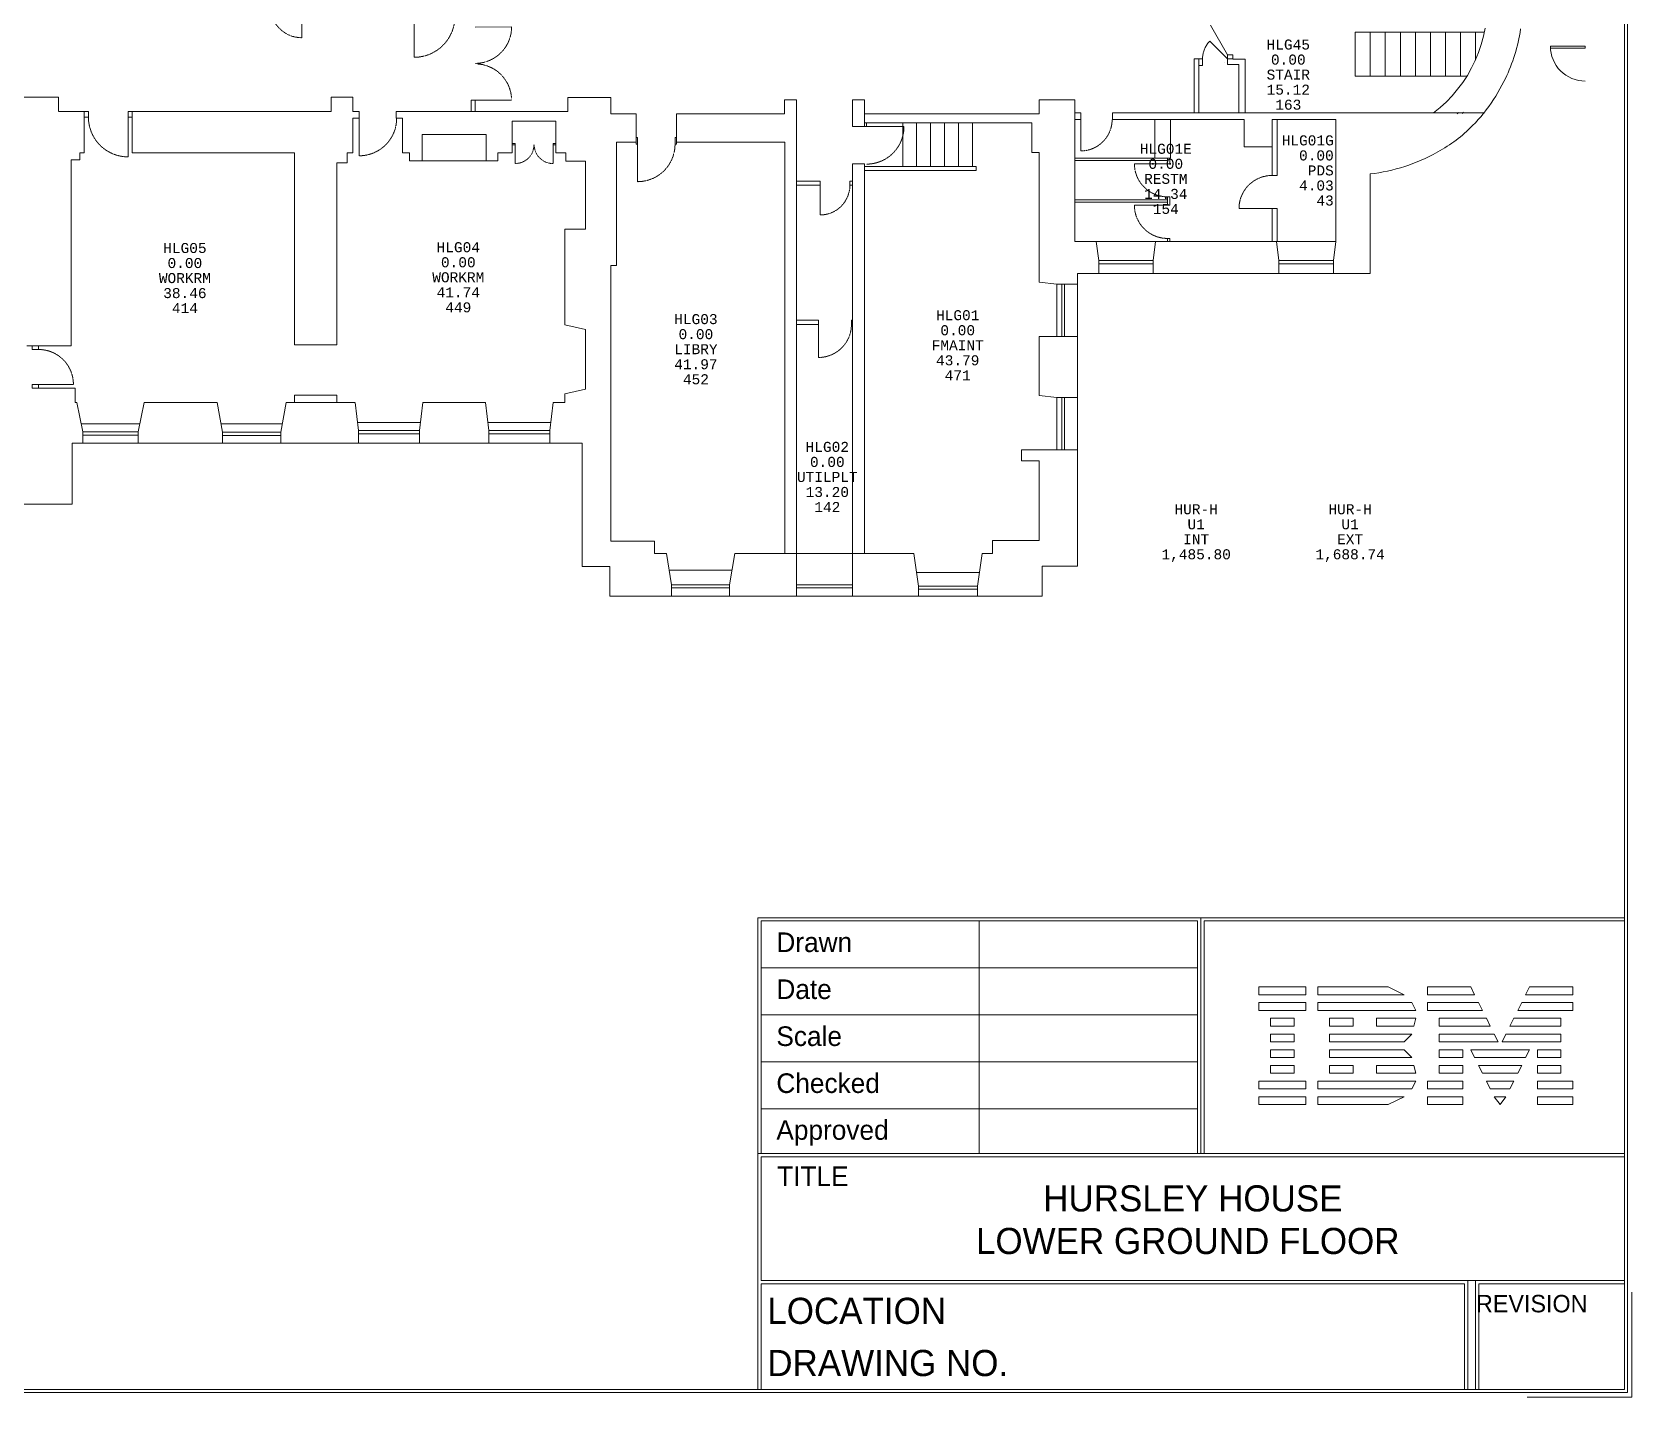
# Model space of a CAD drawing. Extents: x 0 to 84000, y 0 to 59400.
# Drawn here: x 47289 to 84000, y 0 to 31325 of the extents above; entities that cross this region are included whole.
import ezdxf
from ezdxf.enums import TextEntityAlignment as Align

# ---------------------------------------------------------------- set-up
doc = ezdxf.new("R2010")
doc.units = 0
doc.header["$MEASUREMENT"] = 0
doc.linetypes.add('HIDDEN', pattern=[0.375, 0.25, -0.125])
doc.layers.get('0').update_dxf_attribs({"linetype": 'CONTINUOUS', "lineweight": 0})
for name, color, linetype, lineweight in [('001BUILDING', 7, 'CONTINUOUS', 0), ('001FORMAT', 7, 'CONTINUOUS', 0), ('001PARTITIONING', 7, 'CONTINUOUS', 0), ('GROS$TXT', 1, 'CONTINUOUS', 0), ('RM$TXT', 7, 'CONTINUOUS', 0)]:
    doc.layers.add(name, color=color, linetype=linetype, lineweight=lineweight)
doc.styles.add('MONOTXT', font='MONOTXT')

# ---------------------------------------------------------------- blocks, each defined once
blk = doc.blocks.new('2HH0220B')
at = {"linetype": 'HIDDEN'}
for p, q in [((-177.418153, 739.000966), (-206.294406, 731.465821)), ((-148.268334, 745.396626), (-177.418153, 739.000966)), ((-118.889896, 750.642939), (-148.268334, 745.396626)), ((-89.328139, 754.731815), (-118.889896, 750.642939)), ((-59.628644, 757.65695), (-89.328139, 754.731815)), ((-29.837206, 759.413833), (-59.628644, 757.65695)), ((0.000239, 759.999756), (-29.837206, 759.413833)), ((-663.096557, 371.352373), (-677.164557, 345.03303)), ((-648.006111, 397.099117), (-663.096557, 371.352373)), ((-631.916487, 422.233564), (-648.006111, 397.099117)), ((-614.852494, 446.716957), (-631.916487, 422.233564)), ((-596.840443, 470.511546), (-614.852494, 446.716957)), ((-577.908108, 493.580639), (-596.840443, 470.511546)), ((-558.084681, 515.888668), (-577.908108, 493.580639)), ((-537.400728, 537.401234), (-558.084681, 515.888668)), ((-515.888143, 558.085167), (-537.400728, 537.401234)), ((-493.580095, 577.908573), (-515.888143, 558.085167)), ((-470.510983, 596.840886), (-493.580095, 577.908573)), ((-446.716378, 614.852915), (-470.510983, 596.840886)), ((-422.232969, 631.916885), (-446.716378, 614.852915)), ((-397.098507, 648.006485), (-422.232969, 631.916885)), ((-371.351749, 663.096907), (-397.098507, 648.006485)), ((-345.032393, 677.164882), (-371.351749, 663.096907)), ((-318.181022, 690.188718), (-345.032393, 677.164882)), ((-290.83904, 702.148333), (-318.181022, 690.188718)), ((-263.048605, 713.025288), (-290.83904, 702.148333)), ((-234.852568, 722.802809), (-263.048605, 713.025288)), ((-206.294406, 731.465821), (-234.852568, 722.802809)), ((-759.413805, 29.837921), (-759.999756, 0.000477)), ((-757.656894, 59.629357), (-759.413805, 29.837921)), ((-754.731731, 89.328849), (-757.656894, 59.629357)), ((-750.642827, 118.890603), (-754.731731, 89.328849)), ((-745.396487, 148.269036), (-750.642827, 118.890603)), ((-739.000799, 177.418849), (-745.396487, 148.269036)), ((-731.465627, 206.295095), (-739.000799, 177.418849)), ((-722.802588, 234.853249), (-731.465627, 206.295095)), ((-713.02504, 263.049276), (-722.802588, 234.853249)), ((-702.14806, 290.839701), (-713.02504, 263.049276)), ((-690.188418, 318.181672), (-702.14806, 290.839701)), ((-677.164557, 345.03303), (-690.188418, 318.181672))]:
    blk.add_line(p, q, dxfattribs=at)
at = {"linetype": 'Continuous'}
blk.add_line((0, 760), (0, 0), dxfattribs=at)
blk = doc.blocks.new('3HH0220B')
at = {"linetype": 'HIDDEN'}
for p, q in [((-534.898547, 736.20588), (-563.389938, 714.637902)), ((-505.582353, 756.638644), (-534.898547, 736.20588)), ((-475.486561, 775.904686), (-505.582353, 756.638644)), ((-444.65758, 793.9743), (-475.486561, 775.904686)), ((-413.142945, 810.819622), (-444.65758, 793.9743)), ((-380.991253, 826.414677), (-413.142945, 810.819622)), ((-348.25208, 840.735417), (-380.991253, 826.414677)), ((-314.975909, 853.759761), (-348.25208, 840.735417)), ((-281.214052, 865.467625), (-314.975909, 853.759761)), ((-247.018569, 875.840955), (-281.214052, 865.467625)), ((-212.442189, 884.863757), (-247.018569, 875.840955)), ((-177.538226, 892.522118), (-212.442189, 884.863757)), ((-142.360504, 898.804227), (-177.538226, 892.522118)), ((-106.963265, 903.7004), (-142.360504, 898.804227)), ((-71.40109, 907.203085), (-106.963265, 903.7004)), ((-35.728817, 909.306881), (-71.40109, 907.203085)), ((-0.00145, 910.008545), (-35.728817, 909.306881)), ((-826.425944, 380.966811), (-840.745716, 348.227214)), ((-810.831841, 413.118964), (-826.425944, 380.966811)), ((-793.987451, 444.634097), (-810.831841, 413.118964)), ((-775.918749, 475.463613), (-793.987451, 444.634097)), ((-756.653596, 505.559974), (-775.918749, 475.463613)), ((-736.221699, 534.876772), (-756.653596, 505.559974)), ((-714.654564, 563.368802), (-736.221699, 534.876772)), ((-691.985446, 590.992128), (-714.654564, 563.368802)), ((-668.249301, 617.704156), (-691.985446, 590.992128)), ((-643.482729, 643.463698), (-668.249301, 617.704156)), ((-617.72392, 668.231031), (-643.482729, 643.463698)), ((-591.012593, 691.967967), (-617.72392, 668.231031)), ((-563.389938, 714.637902), (-591.012593, 691.967967)), ((-909.307937, 35.701923), (-910.008545, -0.025464)), ((-907.205196, 71.374259), (-909.307937, 35.701923)), ((-903.703563, 106.936537), (-907.205196, 71.374259)), ((-898.808437, 142.333921), (-903.703563, 106.936537)), ((-892.527368, 177.511829), (-898.808437, 142.333921)), ((-884.87004, 212.416018), (-892.527368, 177.511829)), ((-875.848261, 246.992665), (-884.87004, 212.416018)), ((-865.475941, 281.188455), (-875.848261, 246.992665)), ((-853.769076, 314.950658), (-865.475941, 281.188455)), ((-840.745716, 348.227214), (-853.769076, 314.950658))]:
    blk.add_line(p, q, dxfattribs=at)
at = {"linetype": 'Continuous'}
blk.add_line((0, 910.007812), (0, 0), dxfattribs=at)
blk = doc.blocks.new('1HH0220B')
at = {"linetype": 'HIDDEN'}
for p, q in [((-420.213836, 750.346528), (-449.348327, 733.270524)), ((-390.431406, 766.265553), (-420.213836, 750.346528)), ((-360.04696, 781.003052), (-390.431406, 766.265553)), ((-329.107347, 794.536302), (-360.04696, 781.003052)), ((-297.660274, 806.844434), (-329.107347, 794.536302)), ((-265.754232, 817.908472), (-297.660274, 806.844434)), ((-233.438415, 827.711355), (-265.754232, 817.908472)), ((-200.762654, 836.237967), (-233.438415, 827.711355)), ((-167.777331, 843.475161), (-200.762654, 836.237967)), ((-134.533308, 849.411778), (-167.777331, 843.475161)), ((-101.081845, 854.038665), (-134.533308, 849.411778)), ((-67.474521, 857.348686), (-101.081845, 854.038665)), ((-33.763155, 859.336738), (-67.474521, 857.348686)), ((0.00027, 859.999756), (-33.763155, 859.336738)), ((-766.265185, 390.432128), (-781.002713, 360.047695)), ((-750.346132, 420.214543), (-766.265185, 390.432128)), ((-733.270101, 449.349018), (-750.346132, 420.214543)), ((-715.06342, 477.79063), (-733.270101, 449.349018)), ((-695.754164, 505.495523), (-715.06342, 477.79063)), ((-675.372106, 532.420979), (-695.754164, 505.495523)), ((-653.948673, 558.525481), (-675.372106, 532.420979)), ((-631.516899, 583.768778), (-653.948673, 558.525481)), ((-608.111373, 608.111946), (-631.516899, 583.768778)), ((-583.768183, 631.517449), (-608.111373, 608.111946)), ((-558.524865, 653.949199), (-583.768183, 631.517449)), ((-532.420343, 675.372607), (-558.524865, 653.949199)), ((-505.494868, 695.75464), (-532.420343, 675.372607)), ((-477.789956, 715.06387), (-505.494868, 695.75464)), ((-449.348327, 733.270524), (-477.789956, 715.06387)), ((-859.336706, 33.763965), (-859.999756, 0.00054)), ((-857.348622, 67.475328), (-859.336706, 33.763965)), ((-854.03857, 101.082649), (-857.348622, 67.475328)), ((-849.411652, 134.534108), (-854.03857, 101.082649)), ((-843.475003, 167.778126), (-849.411652, 134.534108)), ((-836.237778, 200.763442), (-843.475003, 167.778126)), ((-827.711135, 233.439195), (-836.237778, 200.763442)), ((-817.908222, 265.755002), (-827.711135, 233.439195)), ((-806.844154, 297.661034), (-817.908222, 265.755002)), ((-794.535992, 329.108095), (-806.844154, 297.661034)), ((-781.002713, 360.047695), (-794.535992, 329.108095))]:
    blk.add_line(p, q, dxfattribs=at)
at = {"linetype": 'Continuous'}
blk.add_line((0, 860), (0, 0), dxfattribs=at)
blk = doc.blocks.new('5HH0220B')
at = {"linetype": 'HIDDEN'}
for p, q in [((-581.947831, 738.197984), (-610.480682, 714.7817)), ((-552.51766, 760.47602), (-581.947831, 738.197984)), ((-522.235546, 781.581458), (-552.51766, 760.47602)), ((-491.148184, 801.481755), (-522.235546, 781.581458)), ((-459.303507, 820.146225), (-491.148184, 801.481755)), ((-426.750617, 837.546089), (-459.303507, 820.146225)), ((-393.539709, 853.654519), (-426.750617, 837.546089)), ((-359.721992, 868.446676), (-393.539709, 853.654519)), ((-325.34961, 881.899752), (-359.721992, 868.446676)), ((-290.475563, 893.993003), (-325.34961, 881.899752)), ((-255.153623, 904.707782), (-290.475563, 893.993003)), ((-219.438255, 914.027567), (-255.153623, 904.707782)), ((-183.38453, 921.937989), (-219.438255, 914.027567)), ((-147.048038, 928.42685), (-183.38453, 921.937989)), ((-110.48481, 933.484145), (-147.048038, 928.42685)), ((-73.751222, 937.102075), (-110.48481, 933.484145)), ((-36.903915, 939.275062), (-73.751222, 937.102075)), ((0.000295, 939.999756), (-36.903915, 939.275062)), ((-853.654149, 393.540513), (-868.446338, 359.72281)), ((-837.545688, 426.751406), (-853.654149, 393.540513)), ((-820.145792, 459.304279), (-837.545688, 426.751406)), ((-801.481292, 491.148938), (-820.145792, 459.304279)), ((-781.580966, 522.236282), (-801.481292, 491.148938)), ((-760.4755, 552.518376), (-781.580966, 522.236282)), ((-738.197436, 581.948526), (-760.4755, 552.518376)), ((-714.781125, 610.481355), (-738.197436, 581.948526)), ((-690.262674, 638.072866), (-714.781125, 610.481355)), ((-664.679889, 664.680515), (-690.262674, 638.072866)), ((-638.072216, 690.263275), (-664.679889, 664.680515)), ((-610.480682, 714.7817), (-638.072216, 690.263275)), ((-939.275027, 36.9048), (-939.999756, 0.00059)), ((-937.102005, 73.752104), (-939.275027, 36.9048)), ((-933.48404, 110.485689), (-937.102005, 73.752104)), ((-928.426711, 147.048913), (-933.48404, 110.485689)), ((-921.937816, 183.385398), (-928.426711, 147.048913)), ((-914.02736, 219.439116), (-921.937816, 183.385398)), ((-904.707541, 255.154475), (-914.02736, 219.439116)), ((-893.992729, 290.476404), (-904.707541, 255.154475)), ((-881.899446, 325.350441), (-893.992729, 290.476404)), ((-868.446338, 359.72281), (-881.899446, 325.350441))]:
    blk.add_line(p, q, dxfattribs=at)
at = {"linetype": 'Continuous'}
blk.add_line((0, 940), (0, 0), dxfattribs=at)
blk = doc.blocks.new('6HH0220B')
at = {"linetype": 'HIDDEN'}
for p, q in [((-622.426914, 381.424147), (-636.921685, 356.693722)), ((-606.972407, 405.566444), (-622.426914, 381.424147)), ((-590.581993, 429.083387), (-606.972407, 405.566444)), ((-573.280944, 451.938715), (-590.581993, 429.083387)), ((-555.095939, 474.097187), (-573.280944, 451.938715)), ((-536.055015, 495.524635), (-555.095939, 474.097187)), ((-516.187535, 516.188021), (-536.055015, 495.524635)), ((-495.52413, 536.055482), (-516.187535, 516.188021)), ((-474.096664, 555.096385), (-495.52413, 536.055482)), ((-451.938175, 573.28137), (-474.096664, 555.096385)), ((-429.082831, 590.582397), (-451.938175, 573.28137)), ((-405.565873, 606.972789), (-429.082831, 590.582397)), ((-381.423561, 622.427274), (-405.565873, 606.972789)), ((-356.693122, 636.922021), (-381.423561, 622.427274)), ((-331.412689, 650.43468), (-356.693122, 636.922021)), ((-305.621241, 662.944418), (-331.412689, 650.43468)), ((-279.358548, 674.431943), (-305.621241, 662.944418)), ((-252.665104, 684.879543), (-279.358548, 674.431943)), ((-225.582069, 694.27111), (-252.665104, 684.879543)), ((-198.151203, 702.592161), (-225.582069, 694.27111)), ((-170.414802, 709.829866), (-198.151203, 702.592161)), ((-142.415635, 715.973066), (-170.414802, 709.829866)), ((-114.196872, 721.012287), (-142.415635, 715.973066)), ((-85.802027, 724.93976), (-114.196872, 721.012287)), ((-57.274881, 727.749429), (-85.802027, 724.93976)), ((-28.659421, 729.436962), (-57.274881, 727.749429)), ((0.000229, 729.999756), (-28.659421, 729.436962)), ((-729.436935, 28.660108), (-729.999756, 0.000458)), ((-727.749375, 57.275566), (-729.436935, 28.660108)), ((-724.939679, 85.80271), (-727.749375, 57.275566)), ((-721.01218, 114.197551), (-724.939679, 85.80271)), ((-715.972932, 142.416309), (-721.01218, 114.197551)), ((-709.829706, 170.415471), (-715.972932, 142.416309)), ((-702.591974, 198.151865), (-709.829706, 170.415471)), ((-694.270897, 225.582723), (-702.591974, 198.151865)), ((-684.879306, 252.665749), (-694.270897, 225.582723)), ((-674.43168, 279.359183), (-684.879306, 252.665749)), ((-662.94413, 305.621865), (-674.43168, 279.359183)), ((-650.434368, 331.413301), (-662.94413, 305.621865)), ((-636.921685, 356.693722), (-650.434368, 331.413301))]:
    blk.add_line(p, q, dxfattribs=at)
at = {"linetype": 'Continuous'}
blk.add_line((0, 730), (0, 0), dxfattribs=at)
blk = doc.blocks.new('9HH0220B')
at = {"linetype": 'HIDDEN'}
for p, q in [((-306.146362, 739.103521), (-334.927397, 726.514452)), ((-276.893273, 750.552946), (-306.146362, 739.103521)), ((-247.213233, 760.845074), (-276.893273, 750.552946)), ((-217.15201, 769.964034), (-247.213233, 760.845074)), ((-186.755953, 777.895766), (-217.15201, 769.964034)), ((-156.071933, 784.62804), (-186.755953, 777.895766)), ((-125.147261, 790.150475), (-156.071933, 784.62804)), ((-94.029621, 794.454555), (-125.147261, 790.150475)), ((-62.766995, 797.533644), (-94.029621, 794.454555)), ((-31.407586, 799.382995), (-62.766995, 797.533644)), ((0.000251, 799.999756), (-31.407586, 799.382995)), ((-697.996387, 390.897241), (-712.804808, 363.192669)), ((-682.111707, 417.999078), (-697.996387, 390.897241)), ((-665.17526, 444.45639), (-682.111707, 417.999078)), ((-647.213162, 470.228383), (-665.17526, 444.45639)), ((-628.253108, 495.275319), (-647.213162, 470.228383)), ((-608.324334, 519.558576), (-628.253108, 495.275319)), ((-587.457568, 543.040712), (-608.324334, 519.558576)), ((-565.684986, 565.685519), (-587.457568, 543.040712)), ((-543.040159, 587.45808), (-565.684986, 565.685519)), ((-519.558003, 608.324823), (-543.040159, 587.45808)), ((-495.274727, 628.253575), (-519.558003, 608.324823)), ((-470.227774, 647.213605), (-495.274727, 628.253575)), ((-444.455764, 665.175679), (-470.227774, 647.213605)), ((-417.998435, 682.112101), (-444.455764, 665.175679)), ((-390.896584, 697.996755), (-417.998435, 682.112101)), ((-363.191998, 712.80515), (-390.896584, 697.996755)), ((-334.927397, 726.514452), (-363.191998, 712.80515)), ((-799.382966, 31.408339), (-799.999756, 0.000502)), ((-797.533585, 62.767746), (-799.382966, 31.408339)), ((-794.454466, 94.030369), (-797.533585, 62.767746)), ((-790.150357, 125.148005), (-794.454466, 94.030369)), ((-784.627893, 156.072672), (-790.150357, 125.148005)), ((-777.895591, 186.756686), (-784.627893, 156.072672)), ((-769.96383, 217.152735), (-777.895591, 186.756686)), ((-760.844841, 247.21395), (-769.96383, 217.152735)), ((-750.552686, 276.893979), (-760.844841, 247.21395)), ((-739.103232, 306.147059), (-750.552686, 276.893979)), ((-726.514136, 334.928081), (-739.103232, 306.147059)), ((-712.804808, 363.192669), (-726.514136, 334.928081))]:
    blk.add_line(p, q, dxfattribs=at)
at = {"linetype": 'Continuous'}
blk.add_line((0, 800), (0, 0), dxfattribs=at)
blk = doc.blocks.new('DRH')
for p, q in [((0, 0), (0, -99.9999)), ((5.4945, 0), (0, 0)), ((5.4945, -99.9999), (5.4945, 0)), ((0, -99.9999), (5.4945, -99.9999))]:
    blk.add_line(p, q)
blk.add_arc((0, 0), 99.9999, 270, 0)
blk = doc.blocks.new('IBMLOGO')
for p, q in [((0, 15.75), (0, 16.875)), ((0, 16.875), (6.75, 16.875)), ((6.75, 16.875), (6.75, 15.75)), ((8.4375, 15.75), (8.4375, 16.875)), ((8.4375, 16.875), (18.5625, 16.875)), ((18.5625, 16.875), (20.8125, 15.75)), ((24.1875, 15.75), (24.1875, 16.875)), ((24.1875, 16.875), (30.375, 16.875)), ((30.375, 16.875), (30.9375, 15.75)), ((38.25, 15.75), (38.8125, 16.875)), ((38.8125, 16.875), (45, 16.875)), ((45, 16.875), (45, 15.75)), ((6.75, 15.75), (0, 15.75)), ((0, 13.5), (0, 14.625)), ((0, 14.625), (6.75, 14.625)), ((6.75, 14.625), (6.75, 13.5)), ((20.8125, 15.75), (8.4375, 15.75)), ((8.4375, 13.5), (8.4375, 14.625)), ((8.4375, 14.625), (21.9375, 14.625)), ((21.9375, 14.625), (22.5, 13.5)), ((30.9375, 15.75), (24.1875, 15.75)), ((24.1875, 13.5), (24.1875, 14.625)), ((24.1875, 14.625), (31.5, 14.625)), ((31.5, 14.625), (32.0625, 13.5)), ((37.125, 13.5), (37.6875, 14.625)), ((37.6875, 14.625), (45, 14.625)), ((45, 15.75), (38.25, 15.75)), ((45, 14.625), (45, 13.5)), ((6.75, 13.5), (0, 13.5)), ((1.6875, 11.25), (1.6875, 12.375)), ((1.6875, 12.375), (5.0625, 12.375)), ((5.0625, 12.375), (5.0625, 11.25)), ((22.5, 13.5), (8.4375, 13.5)), ((10.125, 11.25), (10.125, 12.375)), ((10.125, 12.375), (13.5, 12.375)), ((13.5, 12.375), (13.5, 11.25)), ((16.875, 11.25), (16.875, 12.375)), ((16.875, 12.375), (22.5, 12.375)), ((22.5, 12.375), (22.2187, 11.25)), ((32.0625, 13.5), (24.1875, 13.5)), ((25.875, 11.25), (25.875, 12.375)), ((25.875, 12.375), (32.625, 12.375)), ((32.625, 12.375), (33.1875, 11.25)), ((36, 11.25), (36.5625, 12.375)), ((36.5625, 12.375), (43.3125, 12.375)), ((45, 13.5), (37.125, 13.5)), ((43.3125, 12.375), (43.3125, 11.25)), ((5.0625, 11.25), (1.6875, 11.25)), ((1.6875, 9), (1.6875, 10.125)), ((1.6875, 10.125), (5.0625, 10.125)), ((5.0625, 10.125), (5.0625, 9)), ((13.5, 11.25), (10.125, 11.25)), ((10.125, 9), (10.125, 10.125)), ((10.125, 10.125), (21.9375, 10.125)), ((22.2187, 11.25), (16.875, 11.25)), ((21.9375, 10.125), (20.8125, 9)), ((33.1875, 11.25), (25.875, 11.25)), ((25.875, 9), (25.875, 10.125)), ((25.875, 10.125), (33.75, 10.125)), ((33.75, 10.125), (34.3125, 9)), ((34.875, 9), (35.4375, 10.125)), ((35.4375, 10.125), (43.3125, 10.125)), ((43.3125, 11.25), (36, 11.25)), ((43.3125, 10.125), (43.3125, 9)), ((5.0625, 9), (1.6875, 9)), ((1.6875, 6.75), (1.6875, 7.875)), ((1.6875, 7.875), (5.0625, 7.875)), ((5.0625, 7.875), (5.0625, 6.75)), ((20.8125, 9), (10.125, 9)), ((10.125, 6.75), (10.125, 7.875)), ((10.125, 7.875), (20.8125, 7.875)), ((20.8125, 7.875), (21.9375, 6.75)), ((34.3125, 9), (25.875, 9)), ((25.875, 6.75), (25.875, 7.875)), ((25.875, 7.875), (29.25, 7.875)), ((29.25, 7.875), (29.25, 6.75)), ((30.375, 7.875), (30.9375, 6.75)), ((38.8125, 7.875), (30.375, 7.875)), ((43.3125, 9), (34.875, 9)), ((38.25, 6.75), (38.8125, 7.875)), ((43.3125, 7.875), (39.9375, 7.875)), ((39.9375, 7.875), (39.9375, 6.75)), ((43.3125, 6.75), (43.3125, 7.875)), ((5.0625, 6.75), (1.6875, 6.75)), ((1.6875, 4.5), (1.6875, 5.625)), ((1.6875, 5.625), (5.0625, 5.625)), ((5.0625, 5.625), (5.0625, 4.5)), ((21.9375, 6.75), (10.125, 6.75)), ((10.125, 4.5), (10.125, 5.625)), ((10.125, 5.625), (13.5, 5.625)), ((13.5, 5.625), (13.5, 4.5)), ((16.875, 5.625), (16.875, 4.5)), ((22.2187, 5.625), (16.875, 5.625)), ((22.5, 4.5), (22.2187, 5.625)), ((29.25, 6.75), (25.875, 6.75)), ((25.875, 4.5), (25.875, 5.625)), ((25.875, 5.625), (29.25, 5.625)), ((29.25, 5.625), (29.25, 4.5)), ((30.9375, 6.75), (38.25, 6.75)), ((31.5, 5.625), (32.0625, 4.5)), ((37.6875, 5.625), (31.5, 5.625)), ((37.125, 4.5), (37.6875, 5.625)), ((39.9375, 6.75), (43.3125, 6.75)), ((43.3125, 5.625), (39.9375, 5.625)), ((39.9375, 5.625), (39.9375, 4.5)), ((43.3125, 4.5), (43.3125, 5.625)), ((0, 2.25), (0, 3.375)), ((0, 3.375), (6.75, 3.375)), ((5.0625, 4.5), (1.6875, 4.5)), ((6.75, 3.375), (6.75, 2.25)), ((8.4375, 2.25), (8.4375, 3.375)), ((8.4375, 3.375), (22.5, 3.375)), ((13.5, 4.5), (10.125, 4.5)), ((16.875, 4.5), (22.5, 4.5)), ((22.5, 3.375), (21.9375, 2.25)), ((24.1875, 2.25), (24.1875, 3.375)), ((24.1875, 3.375), (29.25, 3.375)), ((29.25, 4.5), (25.875, 4.5)), ((29.25, 3.375), (29.25, 2.25)), ((32.0625, 4.5), (37.125, 4.5)), ((32.625, 3.375), (36.5625, 3.375)), ((33.1875, 2.25), (32.625, 3.375)), ((36.5625, 3.375), (36, 2.25)), ((39.9375, 4.5), (43.3125, 4.5)), ((39.9375, 2.25), (39.9375, 3.375)), ((39.9375, 3.375), (45, 3.375)), ((45, 3.375), (45, 2.25)), ((6.75, 2.25), (0, 2.25)), ((0, 0), (0, 1.125)), ((0, 1.125), (6.75, 1.125)), ((6.75, 0), (0, 0)), ((6.75, 1.125), (6.75, 0)), ((21.9375, 2.25), (8.4375, 2.25)), ((8.4375, 0), (8.4375, 1.125)), ((8.4375, 1.125), (20.8125, 1.125)), ((18.5625, 0), (8.4375, 0)), ((20.8125, 1.125), (18.5625, 0)), ((29.25, 2.25), (24.1875, 2.25)), ((24.1875, 0), (24.1875, 1.125)), ((24.1875, 1.125), (29.25, 1.125)), ((29.25, 0), (24.1875, 0)), ((29.25, 1.125), (29.25, 0)), ((36, 2.25), (33.1875, 2.25)), ((33.75, 1.125), (35.4375, 1.125)), ((34.5937, 0), (33.75, 1.125)), ((35.4375, 1.125), (34.5937, 0)), ((45, 2.25), (39.9375, 2.25)), ((39.9375, 0), (39.9375, 1.125)), ((39.9375, 1.125), (45, 1.125)), ((45, 0), (39.9375, 0)), ((45, 1.125), (45, 0))]:
    blk.add_line(p, q)

msp = doc.modelspace()

# ---------------------------------------------------------------- linework, layer by layer
at = {"layer": '001BUILDING', "linetype": 'Continuous'}
for p, q in [((77651, 30313), (77651, 31320)), ((77651, 31320), (80611, 31320)), ((77996, 30313), (77996, 31320)), ((78340, 30313), (78340, 31320)), ((78685, 30313), (78685, 31320)), ((79029, 30313), (79029, 31320)), ((79374, 30313), (79374, 31320)), ((79718, 30313), (79718, 31320)), ((80063, 30313), (80063, 31320)), ((80407, 30682), (80407, 31320)), ((80541, 31038), (80592, 31226)), ((80592, 31226), (80631, 31416)), ((81404, 31165), (81418, 31237)), ((81418, 31237), (81432, 31315)), ((81418, 31237), (81418, 31237)), ((81432, 31315), (81443, 31394)), ((80404, 30674), (80478, 30854)), ((80478, 30854), (80541, 31038)), ((81312, 30807), (81333, 30878)), ((81333, 30878), (81353, 30949)), ((81353, 30949), (81371, 31021)), ((81371, 31021), (81388, 31093)), ((81388, 31093), (81404, 31165)), ((74146, 30709), (73951, 30709)), ((73951, 30709), (73951, 29468)), ((74061, 30709), (74061, 29468)), ((74061, 30559), (74146, 30559)), ((74146, 30559), (74146, 30709)), ((74656, 30636), (74656, 30636)), ((74722, 30578), (74722, 30803)), ((74839, 30803), (74722, 30803)), ((74839, 30708), (74722, 30708)), ((74722, 30578), (74979, 30578)), ((74839, 30698), (74839, 30803)), ((75124, 30698), (74839, 30698)), ((74979, 29468), (74979, 30578)), ((75124, 29468), (75124, 30698)), ((80223, 30330), (80319, 30499)), ((80319, 30499), (80404, 30674)), ((81185, 30460), (81213, 30528)), ((81213, 30528), (81239, 30597)), ((81239, 30597), (81265, 30667)), ((81265, 30667), (81289, 30737)), ((81289, 30737), (81312, 30807)), ((77651, 30313), (80212, 30313)), ((80000, 30011), (80116, 30167)), ((80116, 30167), (80223, 30330)), ((80971, 30020), (81017, 30104)), ((81017, 30104), (81061, 30190)), ((81061, 30190), (81094, 30256)), ((81061, 30190), (81061, 30190)), ((81094, 30256), (81125, 30324)), ((81125, 30324), (81156, 30391)), ((81156, 30391), (81185, 30460)), ((47894, 29826), (46914, 29826)), ((47894, 29826), (47894, 29506)), ((54154, 29829), (54154, 29504)), ((54154, 29829), (54654, 29829)), ((54654, 29829), (54654, 29504)), ((57364, 29759), (57364, 29504)), ((57458, 29759), (57364, 29759)), ((57458, 29759), (57458, 29504)), ((59583, 29819), (60568, 29819)), ((59583, 29819), (59583, 29504)), ((60568, 29819), (60568, 29450)), ((64558, 29770), (64833, 29770)), ((64558, 29770), (64558, 29450)), ((64833, 29770), (64833, 19358)), ((66118, 29770), (66118, 29153)), ((66118, 29770), (66393, 29770)), ((66393, 29152), (66393, 29770)), ((70398, 29770), (70398, 29450)), ((70398, 29770), (71213, 29770)), ((71213, 29770), (71213, 26518)), ((79740, 29722), (79875, 29863)), ((79875, 29863), (80000, 30011)), ((80769, 29693), (80822, 29773)), ((80822, 29773), (80874, 29854)), ((80874, 29854), (80923, 29936)), ((80923, 29936), (80971, 30020)), ((47894, 29504), (48584, 29504)), ((48489, 29504), (48489, 28554)), ((48584, 29369), (48584, 29504)), ((49494, 29369), (49494, 29504)), ((49494, 29504), (54154, 29504)), ((49589, 29504), (49589, 28554)), ((54654, 29504), (54796, 29504)), ((54796, 29344), (54796, 29504)), ((55646, 29504), (59583, 29504)), ((55646, 29344), (55646, 29504)), ((60568, 29450), (61148, 29450)), ((61148, 29450), (61148, 28750)), ((62078, 29450), (62078, 28750)), ((62078, 29450), (64558, 29450)), ((66393, 29450), (70398, 29450)), ((71213, 29468), (71350, 29468)), ((71350, 29468), (71350, 29318)), ((72080, 29468), (72080, 29318)), ((72080, 29468), (80603, 29468)), ((74768, 29468), (74656, 29468)), ((79446, 29468), (79597, 29591)), ((79597, 29591), (79740, 29722)), ((79992, 29449), (80022, 29479)), ((80105, 29457), (80135, 29489)), ((80474, 29315), (80537, 29388)), ((80537, 29388), (80603, 29468)), ((80597, 29462), (80656, 29537)), ((80656, 29537), (80713, 29614)), ((80713, 29614), (80769, 29693)), ((48489, 29369), (48584, 29369)), ((49494, 29369), (49589, 29369)), ((54654, 29344), (54796, 29344)), ((54654, 29344), (54654, 28554)), ((55646, 29344), (55789, 29344)), ((55789, 28554), (55789, 29344)), ((58309, 29279), (58309, 28554)), ((59309, 29279), (58309, 29279)), ((59309, 29279), (59309, 28554)), ((66436, 29153), (66118, 29153)), ((70228, 29243), (66393, 29243)), ((66436, 29152), (66436, 29242)), ((67266, 28240), (67266, 29242)), ((67586, 28240), (67586, 29243)), ((67906, 28240), (67906, 29243)), ((68226, 28240), (68226, 29243)), ((68546, 28240), (68546, 29243)), ((68866, 28240), (68866, 29242)), ((70228, 28557), (70228, 29242)), ((71213, 29318), (71350, 29318)), ((72080, 29318), (75098, 29318)), ((73053, 29318), (73053, 28428)), ((73408, 29318), (73408, 28428)), ((75098, 29318), (75098, 28688)), ((75743, 29318), (77203, 29318)), ((75743, 29318), (75743, 28033)), ((75858, 29318), (75858, 28033)), ((77203, 29318), (77203, 26518)), ((80112, 28961), (80159, 29002)), ((80159, 29002), (80206, 29043)), ((80206, 29043), (80275, 29109)), ((80206, 29043), (80206, 29043)), ((80275, 29109), (80343, 29176)), ((80343, 29176), (80410, 29244)), ((80410, 29244), (80474, 29315)), ((56239, 28974), (56239, 28369)), ((56239, 28974), (57709, 28974)), ((57709, 28974), (57709, 28369)), ((58374, 28764), (58309, 28764)), ((58374, 28739), (58309, 28739)), ((58374, 28739), (58374, 28764)), ((59309, 28764), (59244, 28764)), ((59244, 28739), (59244, 28764)), ((59309, 28739), (59244, 28739)), ((61148, 28793), (60701, 28793)), ((60701, 28793), (60701, 25963)), ((61183, 28900), (61148, 28900)), ((61148, 28750), (61183, 28750)), ((61183, 28900), (61183, 28750)), ((62043, 28900), (62043, 28750)), ((62043, 28900), (62078, 28900)), ((62043, 28750), (62078, 28750)), ((64566, 28793), (62078, 28793)), ((64566, 28793), (64566, 19358)), ((75098, 28688), (75743, 28688)), ((79601, 28603), (79655, 28635)), ((79655, 28635), (79708, 28668)), ((79708, 28668), (79761, 28702)), ((79761, 28702), (79813, 28736)), ((79813, 28736), (79864, 28772)), ((79864, 28772), (79915, 28808)), ((79915, 28808), (79965, 28845)), ((79965, 28845), (80015, 28883)), ((80015, 28883), (80063, 28922)), ((80063, 28922), (80112, 28961)), ((48189, 28394), (48389, 28394)), ((48189, 28394), (48189, 24124)), ((48389, 28554), (48389, 28394)), ((48389, 28554), (48489, 28554)), ((49589, 28554), (53308, 28554)), ((53308, 28554), (53308, 24144)), ((54284, 28319), (54519, 28319)), ((54284, 28319), (54284, 24144)), ((54519, 28554), (54654, 28554)), ((54519, 28554), (54519, 28319)), ((55789, 28554), (55949, 28554)), ((55949, 28554), (55949, 28369)), ((55949, 28369), (57979, 28369)), ((57979, 28554), (57979, 28369)), ((57979, 28554), (58309, 28554)), ((59309, 28554), (59534, 28554)), ((59534, 28359), (59534, 28554)), ((59534, 28359), (59989, 28359)), ((59989, 28359), (59989, 26799)), ((66393, 28303), (66118, 28303)), ((66118, 28303), (66118, 19358)), ((66393, 19358), (66393, 28303)), ((70398, 28558), (70228, 28558)), ((70398, 28558), (70398, 25581)), ((71213, 28428), (73408, 28428)), ((71213, 28373), (73343, 28373)), ((73343, 28428), (73343, 28303)), ((73343, 28303), (73398, 28303)), ((73398, 28428), (73398, 28303)), ((78784, 28240), (78880, 28272)), ((78880, 28272), (78975, 28307)), ((78975, 28307), (79069, 28343)), ((79069, 28343), (79163, 28382)), ((79163, 28382), (79255, 28424)), ((79255, 28424), (79347, 28467)), ((79347, 28467), (79437, 28513)), ((79437, 28513), (79492, 28542)), ((79437, 28513), (79437, 28513)), ((79492, 28542), (79547, 28572)), ((79547, 28572), (79601, 28603)), ((64833, 27905), (65371, 27905)), ((65371, 27810), (65371, 27905)), ((66051, 27810), (66051, 27905)), ((66051, 27905), (66118, 27905)), ((68956, 28240), (66393, 28240)), ((68956, 28150), (66393, 28150)), ((68956, 28150), (68956, 28240)), ((75743, 28033), (75858, 28033)), ((77996, 28067), (78095, 28080)), ((77996, 28067), (77996, 25783)), ((78095, 28080), (78195, 28096)), ((78195, 28096), (78294, 28114)), ((78294, 28114), (78393, 28135)), ((78393, 28135), (78492, 28157)), ((78492, 28157), (78589, 28183)), ((78589, 28183), (78687, 28210)), ((78687, 28210), (78784, 28240)), ((64833, 27810), (65371, 27810)), ((66051, 27810), (66118, 27810)), ((73343, 27543), (73398, 27543)), ((73343, 27543), (73343, 27348)), ((73398, 27543), (73398, 27348)), ((71213, 27473), (73343, 27473)), ((71213, 27418), (73343, 27418)), ((73343, 27348), (73398, 27348)), ((75743, 27273), (75743, 26518)), ((75858, 27273), (75743, 27273)), ((75858, 27273), (75858, 26518)), ((59514, 26799), (59989, 26799)), ((59514, 26799), (59514, 24604)), ((71213, 26518), (77203, 26518)), ((71708, 26518), (71763, 26081)), ((73068, 26518), (73013, 26081)), ((73343, 26588), (73398, 26588)), ((73343, 26588), (73343, 26518)), ((73398, 26588), (73398, 26518)), ((75843, 26518), (75898, 26081)), ((77203, 26518), (77148, 26081)), ((71763, 26081), (71763, 25783)), ((71763, 26081), (73013, 26081)), ((73013, 25783), (73013, 26081)), ((75898, 26081), (77148, 26081)), ((75898, 26081), (75898, 25783)), ((77148, 25783), (77148, 26081)), ((60571, 25963), (60701, 25963)), ((60571, 25963), (60571, 19638)), ((71281, 25783), (77996, 25783)), ((71281, 25783), (71281, 19063)), ((71763, 26006), (73013, 26006)), ((75898, 26006), (77148, 26006)), ((70806, 25535), (70398, 25581)), ((70806, 24336), (70806, 25536)), ((70806, 25535), (71281, 25535)), ((70921, 24336), (70921, 25536)), ((70978, 24336), (70978, 25536)), ((59992, 24499), (59514, 24604)), ((64833, 24710), (65331, 24710)), ((64833, 24615), (65331, 24615)), ((65331, 24615), (65331, 24710)), ((66091, 24615), (66091, 24710)), ((66091, 24710), (66118, 24710)), ((66091, 24615), (66118, 24615)), ((59992, 23129), (59992, 24499)), ((70398, 24336), (70398, 22981)), ((70398, 24336), (71281, 24336)), ((47169, 24124), (48189, 24124)), ((47289, 24039), (47289, 24124)), ((47289, 24039), (47439, 24039)), ((47439, 24039), (47439, 24124)), ((53308, 24144), (54284, 24144)), ((47289, 23154), (47289, 23239)), ((47289, 23239), (47439, 23239)), ((47289, 23154), (48279, 23154)), ((47439, 23154), (47439, 23239)), ((48279, 23154), (48279, 22824)), ((59514, 23024), (59992, 23129)), ((48279, 22824), (48319, 22824)), ((48457, 22146), (48319, 22824)), ((49721, 22146), (49859, 22824)), ((49859, 22824), (51539, 22824)), ((51539, 22824), (51657, 22143)), ((53119, 22824), (53001, 22143)), ((53119, 22824), (54698, 22824)), ((53308, 22994), (54284, 22994)), ((53308, 22994), (53308, 22824)), ((54284, 22994), (54284, 22824)), ((54705, 22824), (54780, 22178)), ((56179, 22179), (56254, 22824)), ((56254, 22824), (57694, 22824)), ((57694, 22824), (57770, 22178)), ((59169, 22179), (59244, 22824)), ((59244, 22824), (59514, 22824)), ((59514, 23024), (59514, 22824)), ((70806, 22936), (70398, 22981)), ((70806, 21736), (70806, 22936)), ((70806, 22936), (71281, 22936)), ((70921, 21736), (70921, 22936)), ((70978, 21736), (70978, 22936)), ((48419, 22334), (49759, 22334)), ((48457, 22146), (49720, 22146)), ((48457, 22146), (48457, 21886)), ((48457, 22071), (49720, 22071)), ((49721, 22146), (49721, 21886)), ((51624, 22332), (53034, 22332)), ((51656, 22143), (53001, 22143)), ((51656, 22068), (53001, 22068)), ((51657, 22143), (51657, 21886)), ((53002, 22143), (53002, 21886)), ((54757, 22367), (56201, 22367)), ((54779, 22179), (56179, 22179)), ((54779, 21886), (54779, 22179)), ((54779, 22104), (56179, 22104)), ((56179, 21886), (56179, 22179)), ((57747, 22367), (59191, 22367)), ((57769, 22179), (59169, 22179)), ((57769, 21886), (57769, 22179)), ((57769, 22104), (59169, 22104)), ((59169, 21886), (59169, 22179)), ((48207, 21886), (59909, 21886)), ((48207, 21886), (48207, 20489)), ((59909, 21886), (59909, 19062)), ((70356, 21736), (69996, 21736)), ((69996, 21481), (69996, 21736)), ((70356, 21736), (71281, 21736)), ((70398, 21481), (69996, 21481)), ((70398, 21481), (70398, 19658)), ((37323, 20491), (48207, 20491)), ((60571, 19638), (61571, 19638)), ((61571, 19638), (61571, 19358)), ((69328, 19358), (69328, 19658)), ((70398, 19658), (69328, 19658)), ((61846, 19358), (61571, 19358)), ((61965, 18639), (61846, 19358)), ((63294, 18641), (63412, 19358)), ((67522, 19358), (63412, 19358)), ((64833, 19358), (64833, 18369)), ((66118, 19358), (66118, 18369)), ((67522, 19358), (67626, 18611)), ((68986, 18611), (69090, 19358)), ((69328, 19358), (69090, 19358)), ((59909, 19062), (60546, 19062)), ((60546, 19062), (60546, 18379)), ((61909, 18971), (63348, 18971)), ((67582, 18925), (69029, 18925)), ((70469, 19063), (71281, 19063)), ((70469, 19063), (70469, 18379)), ((60546, 18379), (70469, 18379)), ((61963, 18641), (63293, 18641)), ((61963, 18641), (61963, 18379)), ((61963, 18566), (63293, 18566)), ((63294, 18641), (63294, 18379)), ((64833, 18641), (66118, 18641)), ((64833, 18566), (66118, 18566)), ((67626, 18611), (68986, 18611)), ((67626, 18611), (67626, 18379)), ((67626, 18536), (68986, 18536)), ((68986, 18611), (68986, 18379))]:
    msp.add_line(p, q, dxfattribs=at)
at = {"layer": '001FORMAT'}
for p, q in [((83825, 59225), (83825, 175)), ((83900, 59300), (83900, 100)), ((63943, 11000), (74105, 11000)), ((63943, 11000), (63943, 5587)), ((69024, 10925), (69024, 5587)), ((64018, 9847), (74030, 9847)), ((64018, 8770), (74030, 8770)), ((64018, 7692), (74030, 7692)), ((64018, 6615), (74030, 6615)), ((63943, 5587), (83825, 5587)), ((63943, 5587), (63943, 175)), ((64018, 5512), (83825, 5512)), ((64018, 5512), (64018, 2670)), ((80232, 2670), (80232, 175)), ((80407, 2670), (80407, 175)), ((84000, 2403), (84000, 0)), ((100, 100), (83900, 100)), ((175, 175), (83825, 175)), ((81597, 0), (84000, 0))]:
    msp.add_line(p, q, dxfattribs=at)
for points in [[(64018, 10925), (64018, 5587), (74030, 5587), (74030, 10925)], [(74105, 11000), (74105, 5587), (83825, 5587), (83825, 11000)], [(74181, 10925), (74181, 5587), (83825, 5587), (83825, 10925)], [(64018, 5512), (64018, 2670), (83825, 2670), (83825, 5512)], [(64018, 2595), (64018, 175), (80157, 175), (80157, 2595)], [(80482, 2595), (80482, 175), (83825, 175), (83825, 2595)]]:
    msp.add_lwpolyline(points, close=True, dxfattribs=at)
at = {"layer": '001PARTITIONING', "linetype": 'Continuous'}
for p, q in [((74722, 30803), (74326, 31481)), ((74162, 30843), (74157, 30821)), ((74168, 30865), (74162, 30843)), ((74174, 30887), (74168, 30865)), ((74182, 30908), (74174, 30887)), ((74190, 30929), (74182, 30908)), ((74199, 30950), (74190, 30929)), ((74209, 30970), (74199, 30950)), ((74220, 30990), (74209, 30970)), ((74231, 31010), (74220, 30990)), ((74243, 31029), (74231, 31010)), ((74256, 31047), (74243, 31029)), ((74270, 31065), (74256, 31047)), ((74285, 31083), (74270, 31065)), ((74300, 31100), (74285, 31083)), ((74315, 31116), (74300, 31100)), ((74722, 30708), (74315, 31115)), ((74148, 30754), (74146, 30732)), ((74146, 30732), (74146, 30709)), ((74150, 30777), (74148, 30754)), ((74153, 30799), (74150, 30777)), ((74157, 30821), (74153, 30799))]:
    msp.add_line(p, q, dxfattribs=at)

# ---------------------------------------------------------------- block references
at = {"layer": '001FORMAT', "xscale": 160, "yscale": 160, "zscale": 160}
msp.add_blockref('IBMLOGO', (75439, 6710), dxfattribs=at)
at = {"layer": '001PARTITIONING', "linetype": 'Continuous'}
for name, p, xscale, yscale, zscale, rotation in [('6HH0220B', (53481, 31924), -0.999998, 0.999998, 0.999998, 179.999964), ('5HH0220B', (56054, 31684), 0.999998, 0.999998, 0.999998, 180.000036), ('1HH0220B', (57458, 31439), 0.9700006, -0.9700006, 0.9700006, 90.096588), ('DRH', (82927, 30998), 8, 8, 8, 270), ('1HH0220B', (57458, 29759), 0.9700006, 0.9700006, 0.9700006, 269.903412), ('3HH0220B', (49494, 29369), 0.999998, -0.999998, 0.999998, 0.001722), ('1HH0220B', (54796, 29344), 0.999998, 0.999998, 0.999998, 179.903485), ('1HH0220B', (66436, 29153), 0.999998, -0.999998, 0.999998, 90.097889), ('2HH0220B', (71350, 29318), 0.9499853999999999, 0.9499853999999999, 0.9499853999999999, 180.000036), ('5HH0220B', (58374, 28739), 0.4606036, 0.4606036, 0.4606036, 180.000036), ('5HH0220B', (59244, 28739), -0.4606036, 0.4606036, 0.4606036, 179.999964), ('1HH0220B', (61183, 28750), 0.999998, 0.999998, 0.999998, 180), ('2HH0220B', (73343, 28303), 0.999998, 0.999998, 0.999998, 89.999964), ('2HH0220B', (75743, 27273), 0.999998, -0.999998, 0.999998, 270.000036), ('2HH0220B', (65371, 27810), 0.8999981999999999, 0.8999981999999999, 0.8999981999999999, 180.000036), ('2HH0220B', (73343, 27348), 0.999998, 0.999998, 0.999998, 89.999964), ('2HH0220B', (65331, 24615), 0.999998, 0.999998, 0.999998, 180.000036), ('9HH0220B', (47439, 23239), 0.999998, 0.999998, 0.999998, 269.99972)]:
    msp.add_blockref(name, p, dxfattribs=dict(at, xscale=xscale, yscale=yscale, zscale=zscale, rotation=rotation))

# ---------------------------------------------------------------- texts
at = {"layer": '001FORMAT'}
for s, height, p in [('Drawn', 450, (64368, 10211)), ('Date', 450, (64368, 9133)), ('Scale', 450, (64368, 8055)), ('Checked', 450, (64368, 6977)), ('Approved', 450, (64368, 5903)), ('TITLE', 450, (64385, 4842)), ('HURSLEY HOUSE', 600, (70491, 4258)), ('LOWER GROUND FLOOR', 600, (68948, 3281)), (' LOCATION      ', 600, (63937, 1678)), (' REVISION', 400, (80273, 1943)), (' DRAWING NO.    ', 600, (63937, 480))]:
    msp.add_text(s, height=height, dxfattribs=at).set_placement(p)
at = {"layer": 'GROS$TXT', "style": 'MONOTXT'}
for s, p in [('HUR-H', (74000, 20259)), ('HUR-H', (77532, 20259)), ('U1', (74000, 19914)), ('U1', (77532, 19914)), ('1,485.80', (74000, 19224)), ('INT', (74000, 19569)), ('1,688.74', (77532, 19224)), ('EXT', (77532, 19569))]:
    msp.add_text(s, height=230, dxfattribs=at).set_placement(p, align=Align.CENTER)
at = {"layer": 'RM$TXT', "style": 'MONOTXT'}
for s, p in [('HLG45', (76114, 30922)), ('0.00', (76114, 30577)), ('STAIR', (76114, 30232)), ('15.12', (76114, 29887)), ('163', (76114, 29542)), ('HLG01E', (73303, 28530)), ('0.00', (73303, 28185)), ('RESTM', (73303, 27840)), ('14.34', (73303, 27495)), ('154', (73303, 27150)), ('HLG05', (50797, 26253)), ('HLG04', (57070, 26271)), ('0.00', (50797, 25908)), ('0.00', (57070, 25926)), ('WORKRM', (50797, 25563)), ('WORKRM', (57070, 25581)), ('38.46', (50797, 25218)), ('41.74', (57070, 25236)), ('414', (50797, 24873)), ('449', (57070, 24891)), ('HLG03', (62522, 24621)), ('HLG01', (68529, 24711)), ('0.00', (68529, 24366)), ('0.00', (62522, 24276)), ('FMAINT', (68529, 24021)), ('LIBRY', (62522, 23931)), ('43.79', (68529, 23676)), ('41.97', (62522, 23586)), ('471', (68529, 23331)), ('452', (62522, 23241)), ('HLG02', (65537, 21689)), ('0.00', (65537, 21344)), ('UTILPLT', (65537, 20999)), ('13.20', (65537, 20654)), ('142', (65537, 20309))]:
    msp.add_text(s, height=230, dxfattribs=at).set_placement(p, align=Align.CENTER)
for s, p in [('HLG01G', (77157, 28723)), ('0.00', (77157, 28378)), ('4.03', (77157, 27688)), ('PDS', (77157, 28033)), ('43', (77157, 27343))]:
    msp.add_text(s, height=230, dxfattribs=at).set_placement(p, align=Align.RIGHT)

doc.saveas('drawing.dxf')
